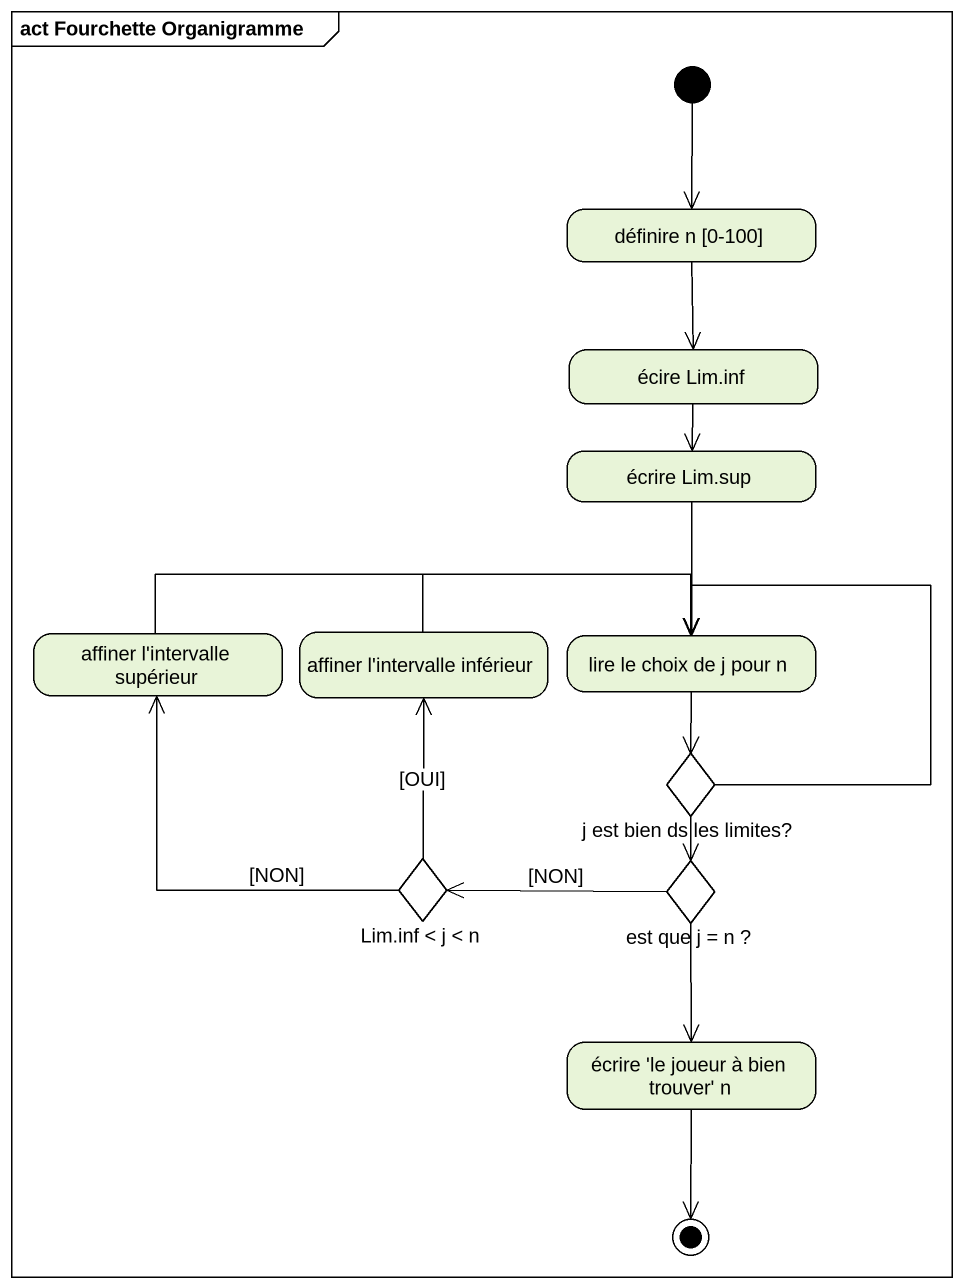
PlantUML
@startuml
mainframe act Fourchette Organigramme
hide empty description
state "définire n [0-100]" as définire_n_0_100
state "écire Lim.inf" as écire_Lim_inf
state "écrire Lim.sup" as écrire_Lim_sup
state "affiner l'intervalle supérieur" as affiner_l_intervalle
state "affiner l'intervalle inférieur" as affiner_l_intervalle_2
state "lire le choix de j pour n" as lire_le_choix_de_j_pour_n
state "j est bien ds les limites?" as j_est_bien_ds_les_limites <<choice>>
state "Lim.inf < j < n" as Lim_inf_j_n <<choice>>
state "est que j = n ?" as est_que_j_n <<choice>>
state "écrire 'le joueur à bien trouver' n" as écrire_le_joueur_à_bien
[*] --> définire_n_0_100
définire_n_0_100 --> écire_Lim_inf
écire_Lim_inf --> écrire_Lim_sup
écrire_Lim_sup --> lire_le_choix_de_j_pour_n
affiner_l_intervalle -right-> lire_le_choix_de_j_pour_n
affiner_l_intervalle_2 -right-> lire_le_choix_de_j_pour_n
lire_le_choix_de_j_pour_n --> j_est_bien_ds_les_limites
j_est_bien_ds_les_limites -up-> lire_le_choix_de_j_pour_n
j_est_bien_ds_les_limites --> est_que_j_n
Lim_inf_j_n -up-> affiner_l_intervalle : [NON]
Lim_inf_j_n -up-> affiner_l_intervalle_2 : [OUI]
est_que_j_n -left-> Lim_inf_j_n : [NON]
est_que_j_n --> écrire_le_joueur_à_bien
écrire_le_joueur_à_bien --> [*]
@enduml
